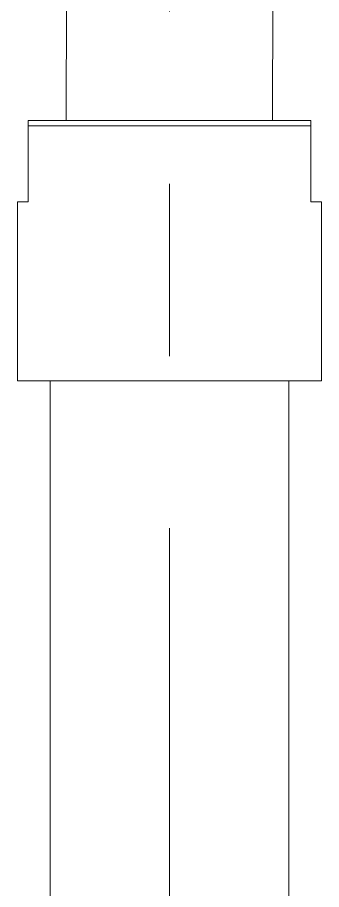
# Model space of a CAD drawing. Extents: x 0 to 3160, y 0 to 2315.
# Drawn here: x 1084.3 to 1112.3, y 1152.8 to 1233.2 of the extents above; entities that cross this region are included whole.
import ezdxf

# ---------------------------------------------------------------- set-up
doc = ezdxf.new("R2010")
doc.units = 0
doc.header["$LTSCALE"] = 10
doc.header["$MEASUREMENT"] = 0
doc.linetypes.add('CENTER2', pattern=[28.575, 19.05, -3.175, 3.175, -3.175])
doc.layers.add('1', color=7, linetype='CONTINUOUS')
doc.layers.add('Cneter', color=1, linetype='CENTER2', lineweight=13)

msp = doc.modelspace()

# ---------------------------------------------------------------- linework, layer by layer
at = {"layer": '1', "color": 7, "linetype": 'Continuous', "lineweight": 18}
for p, q in [((1088.907, 1271.049), (1088.785, 1223.658)), ((1107.785, 1223.658), (1107.823, 1271.053)), ((1085.285, 1223.655), (1111.285, 1223.655)), ((1085.285, 1216.155), (1085.285, 1223.155)), ((1111.285, 1216.155), (1111.285, 1223.155)), ((1084.285, 1199.655), (1084.285, 1216.155)), ((1084.285, 1216.155), (1085.285, 1216.155)), ((1111.285, 1216.155), (1112.285, 1216.155)), ((1112.285, 1199.655), (1112.285, 1216.155)), ((1084.285, 1199.655), (1112.285, 1199.655)), ((1087.285, 1076.402), (1087.285, 1199.648)), ((1109.285, 1076.402), (1109.285, 1199.648))]:
    msp.add_line(p, q, dxfattribs=at)
at = {"layer": '1', "color": 7, "linetype": 'Continuous', "lineweight": 13}
msp.add_line((1085.285, 1223.155), (1111.285, 1223.155), dxfattribs=at)
at = {"layer": '1', "color": 7, "linetype": 'Continuous', "lineweight": 18}
for points, knots in [([(1085.285, 1223.655), (1085.285, 1223.655), (1085.285, 1223.636), (1085.285, 1223.535), (1085.285, 1223.513), (1085.285, 1223.456), (1085.285, 1223.418), (1085.285, 1223.347), (1085.285, 1223.325), (1085.285, 1223.275), (1085.285, 1223.245), (1085.285, 1223.195), (1085.285, 1223.175), (1085.285, 1223.155)], [0, 0, 0, 0, 0.583254, 0.583254, 0.70865, 0.70865, 0.853126, 0.853126, 0.908969, 0.908969, 0.965806, 0.965806, 1, 1, 1, 1]), ([(1111.285, 1223.155), (1111.285, 1223.178), (1111.285, 1223.202), (1111.285, 1223.25), (1111.285, 1223.275), (1111.285, 1223.334), (1111.285, 1223.365), (1111.285, 1223.447), (1111.285, 1223.486), (1111.285, 1223.62), (1111.285, 1223.647), (1111.285, 1223.655), (1111.285, 1223.655), (1111.285, 1223.655)], [0, 0, 0, 0, 0.039631, 0.039631, 0.088728, 0.088728, 0.170074, 0.170074, 0.343249, 0.343249, 0.920659, 0.920659, 1, 1, 1, 1])]:
    msp.add_open_spline(points, degree=3, knots=knots, dxfattribs=at)
at = {"layer": 'Cneter', "lineweight": 5, "ltscale": 0.5}
msp.add_line((1098.285, 519.319), (1098.285, 1410.277), dxfattribs=at)

doc.saveas('drawing.dxf')
